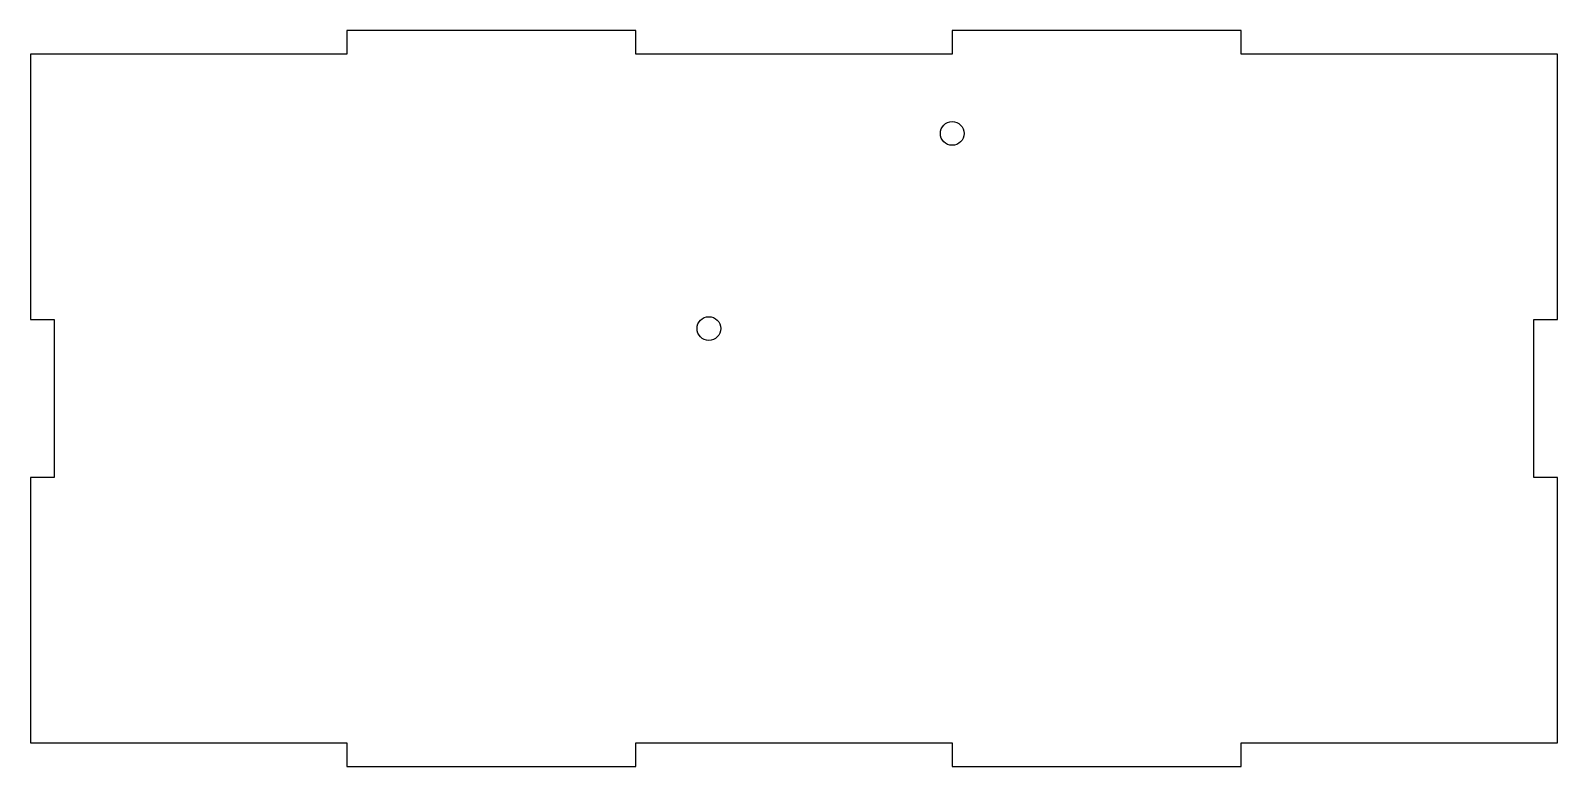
# Model space of a CAD drawing. Header units: millimetres. Extents: x -96 to 96, y -46 to 46.
import ezdxf

# ---------------------------------------------------------------- set-up
doc = ezdxf.new("R2010")
doc.units = ezdxf.units.MM

msp = doc.modelspace()

# ---------------------------------------------------------------- linework, layer by layer
at = {"color": 7, "linetype": 'Continuous', "lineweight": 25}
for p, q in [((-56.5, 46.5), (-56.5, 43.5)), ((-20, 46.5), (-56.5, 46.5)), ((-20, 43.5), (-20, 46.5)), ((20, 46.5), (20, 43.5)), ((56.5, 46.5), (20, 46.5)), ((56.5, 43.5), (56.5, 46.5)), ((-56.5, 43.5), (-96.5, 43.5)), ((-96.5, 43.5), (-96.5, 10)), ((20, 43.5), (-20, 43.5)), ((96.5, 43.5), (56.5, 43.5)), ((96.5, 10), (96.5, 43.5)), ((-96.5, 10), (-93.5, 10)), ((-93.5, 10), (-93.5, -10)), ((93.5, 10), (96.5, 10)), ((93.5, -10), (93.5, 10)), ((-93.5, -10), (-96.5, -10)), ((-96.5, -10), (-96.5, -43.5)), ((96.5, -10), (93.5, -10)), ((96.5, -43.5), (96.5, -10)), ((-96.5, -43.5), (-56.5, -43.5)), ((-56.5, -43.5), (-56.5, -46.5)), ((-20, -43.5), (20, -43.5)), ((-20, -46.5), (-20, -43.5)), ((20, -43.5), (20, -46.5)), ((56.5, -43.5), (96.5, -43.5)), ((56.5, -46.5), (56.5, -43.5)), ((-56.5, -46.5), (-20, -46.5)), ((20, -46.5), (56.5, -46.5))]:
    msp.add_line(p, q, dxfattribs=at)
for centre in [(20, 33.5), (-10.76, 8.84)]:
    msp.add_circle(centre, 1.5, dxfattribs=at)

doc.saveas('drawing.dxf')
